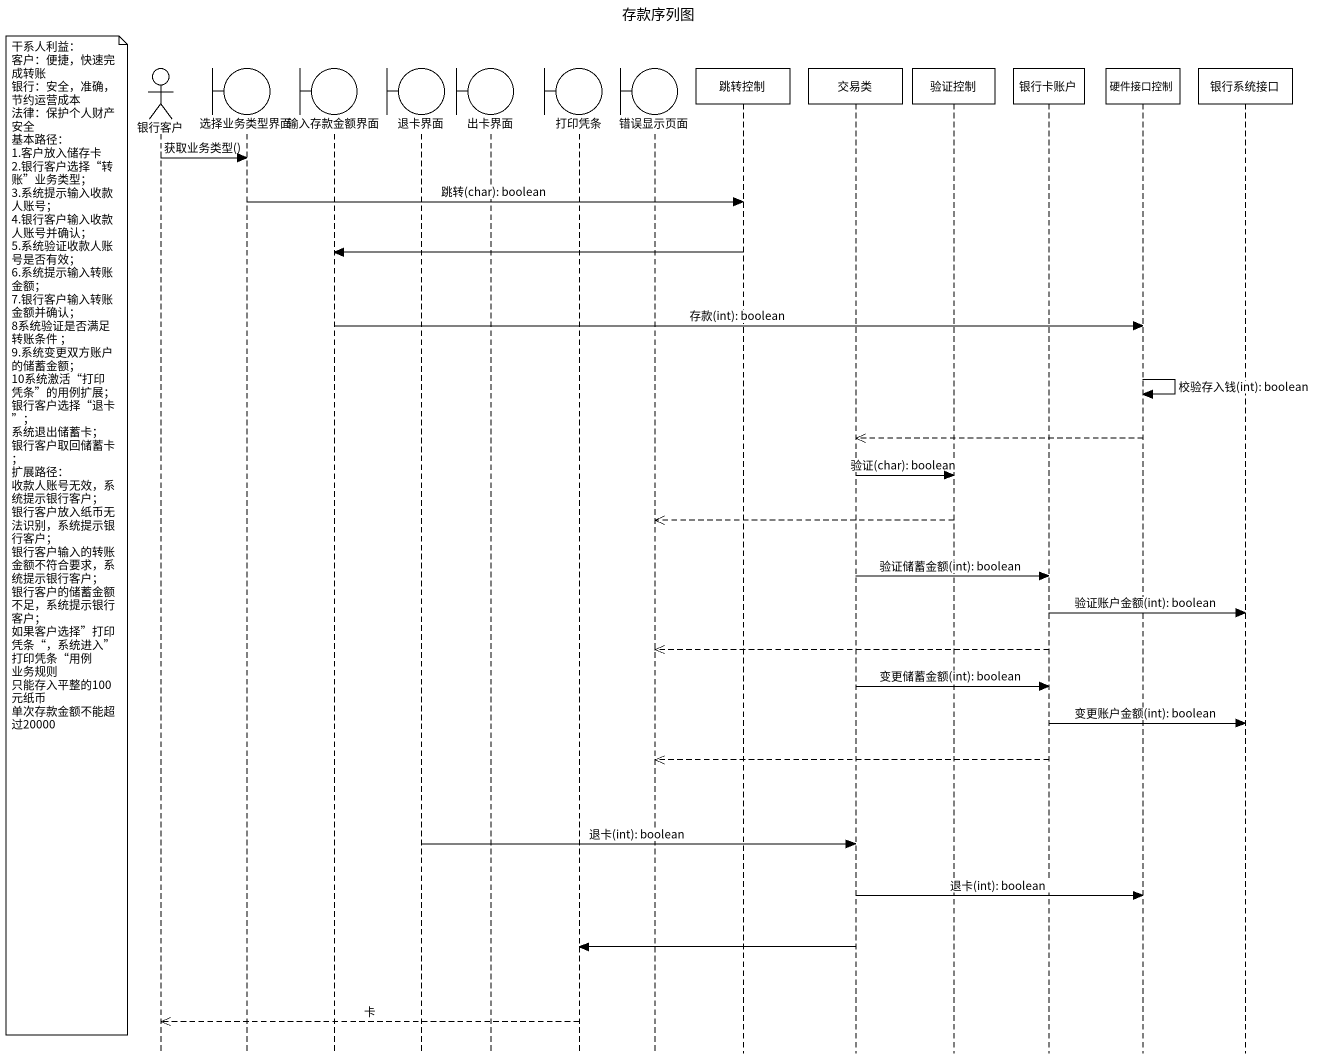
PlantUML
@startuml
title 存款序列图
hide footbox
actor 银行客户
boundary 选择业务类型界面
boundary 输入存款金额界面
boundary 退卡界面
boundary 出卡界面
boundary 打印凭条
boundary 错误显示页面
participant 跳转控制
participant 交易类
participant 验证控制
participant 银行卡账户
participant 硬件接口控制
participant 银行系统接口

银行客户 -> 选择业务类型界面 : 获取业务类型()
选择业务类型界面 -> 跳转控制 : 跳转(char): boolean
跳转控制 -> 输入存款金额界面
输入存款金额界面 -> 硬件接口控制 : 存款(int): boolean
硬件接口控制 -> 硬件接口控制 : 校验存入钱(int): boolean
硬件接口控制 -->> 交易类
交易类 -> 验证控制 : 验证(char): boolean
验证控制 -->> 错误显示页面
note left of 银行客户
  干系人利益：
  客户：便捷，快速完成转账
  银行：安全，准确，节约运营成本
  法律：保护个人财产安全
  基本路径：
  1.客户放入储存卡
  2.银行客户选择“转账”业务类型；
  3.系统提示输入收款人账号；
  4.银行客户输入收款人账号并确认；
  5.系统验证收款人账号是否有效；
  6.系统提示输入转账金额；
  7.银行客户输入转账金额并确认；
  8系统验证是否满足转账条件 ；
  9.系统变更双方账户的储蓄金额；
  10系统激活“打印凭条”的用例扩展；
  银行客户选择“退卡”；
  系统退出储蓄卡；
  银行客户取回储蓄卡；
  扩展路径：
  收款人账号无效，系统提示银行客户；
  银行客户放入纸币无法识别，系统提示银行客户；
  银行客户输入的转账金额不符合要求，系统提示银行客户；
  银行客户的储蓄金额不足，系统提示银行客户；
  如果客户选择”打印凭条“，系统进入”打印凭条“用例
  业务规则
  只能存入平整的100元纸币
  单次存款金额不能超过20000
end note
交易类 -> 银行卡账户 : 验证储蓄金额(int): boolean
银行卡账户 -> 银行系统接口 : 验证账户金额(int): boolean
银行卡账户 -->> 错误显示页面
交易类 -> 银行卡账户 : 变更储蓄金额(int): boolean
银行卡账户 -> 银行系统接口 : 变更账户金额(int): boolean
银行卡账户 -->> 错误显示页面
退卡界面 -> 交易类 : 退卡(int): boolean
交易类 -> 硬件接口控制 : 退卡(int): boolean
交易类 -> 打印凭条
打印凭条 -->> 银行客户 : 卡
@enduml
